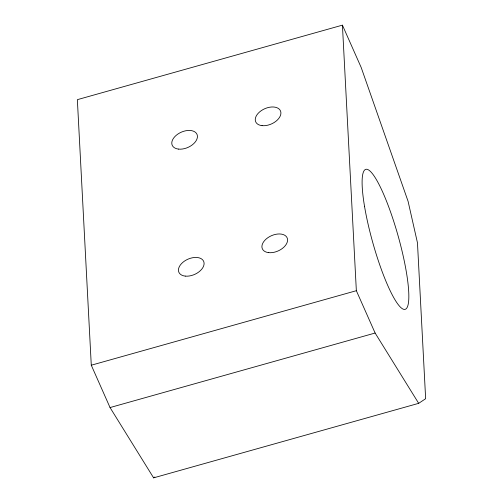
<?xml version="1.0" encoding="UTF-8"?>
<svg xmlns="http://www.w3.org/2000/svg" width="503" height="503" viewBox="0 0 503 503"><rect width="100%" height="100%" fill="white"/><g stroke="black" fill="none" stroke-linecap="round" stroke-linejoin="round"><path stroke-width="0.75" d="M153.61 477.85L418.685 403.337L425.645 398.716L417.471 242.848L408.09 201.351L361.192 67.496L342.424 25.15L77.355 99.663L91.282 365.209L110.044 407.556L153.61 477.85L154.88 477.007M91.282 365.209L356.35 290.696L342.424 25.15M110.044 407.556L375.119 333.036L418.685 403.337M356.35 290.696L375.119 333.036M364.581 206.645A72.69 13.097 74.3 0 0 404.984 309.37A72.69 13.097 74.3 0 0 386.857 202.043A72.69 13.097 74.3 0 0 364.581 206.645M268.728 252.644A13.543 8.318 -23.9 0 0 287.578 239.736A13.543 8.318 -23.9 0 0 267.942 237.642A13.543 8.318 -23.9 0 0 268.728 252.644M262.069 125.643A13.543 8.318 -23.9 0 0 280.913 112.735A13.543 8.318 -23.9 0 0 261.283 110.647A13.543 8.318 -23.9 0 0 262.069 125.643M178.59 149.108A13.543 8.318 -23.9 0 0 197.434 136.2A13.543 8.318 -23.9 0 0 177.804 134.112A13.543 8.318 -23.9 0 0 178.59 149.108M185.249 276.109A13.543 8.318 -23.9 0 0 204.092 263.201A13.543 8.318 -23.9 0 0 184.463 261.114A13.543 8.318 -23.9 0 0 185.249 276.109"/></g></svg>
